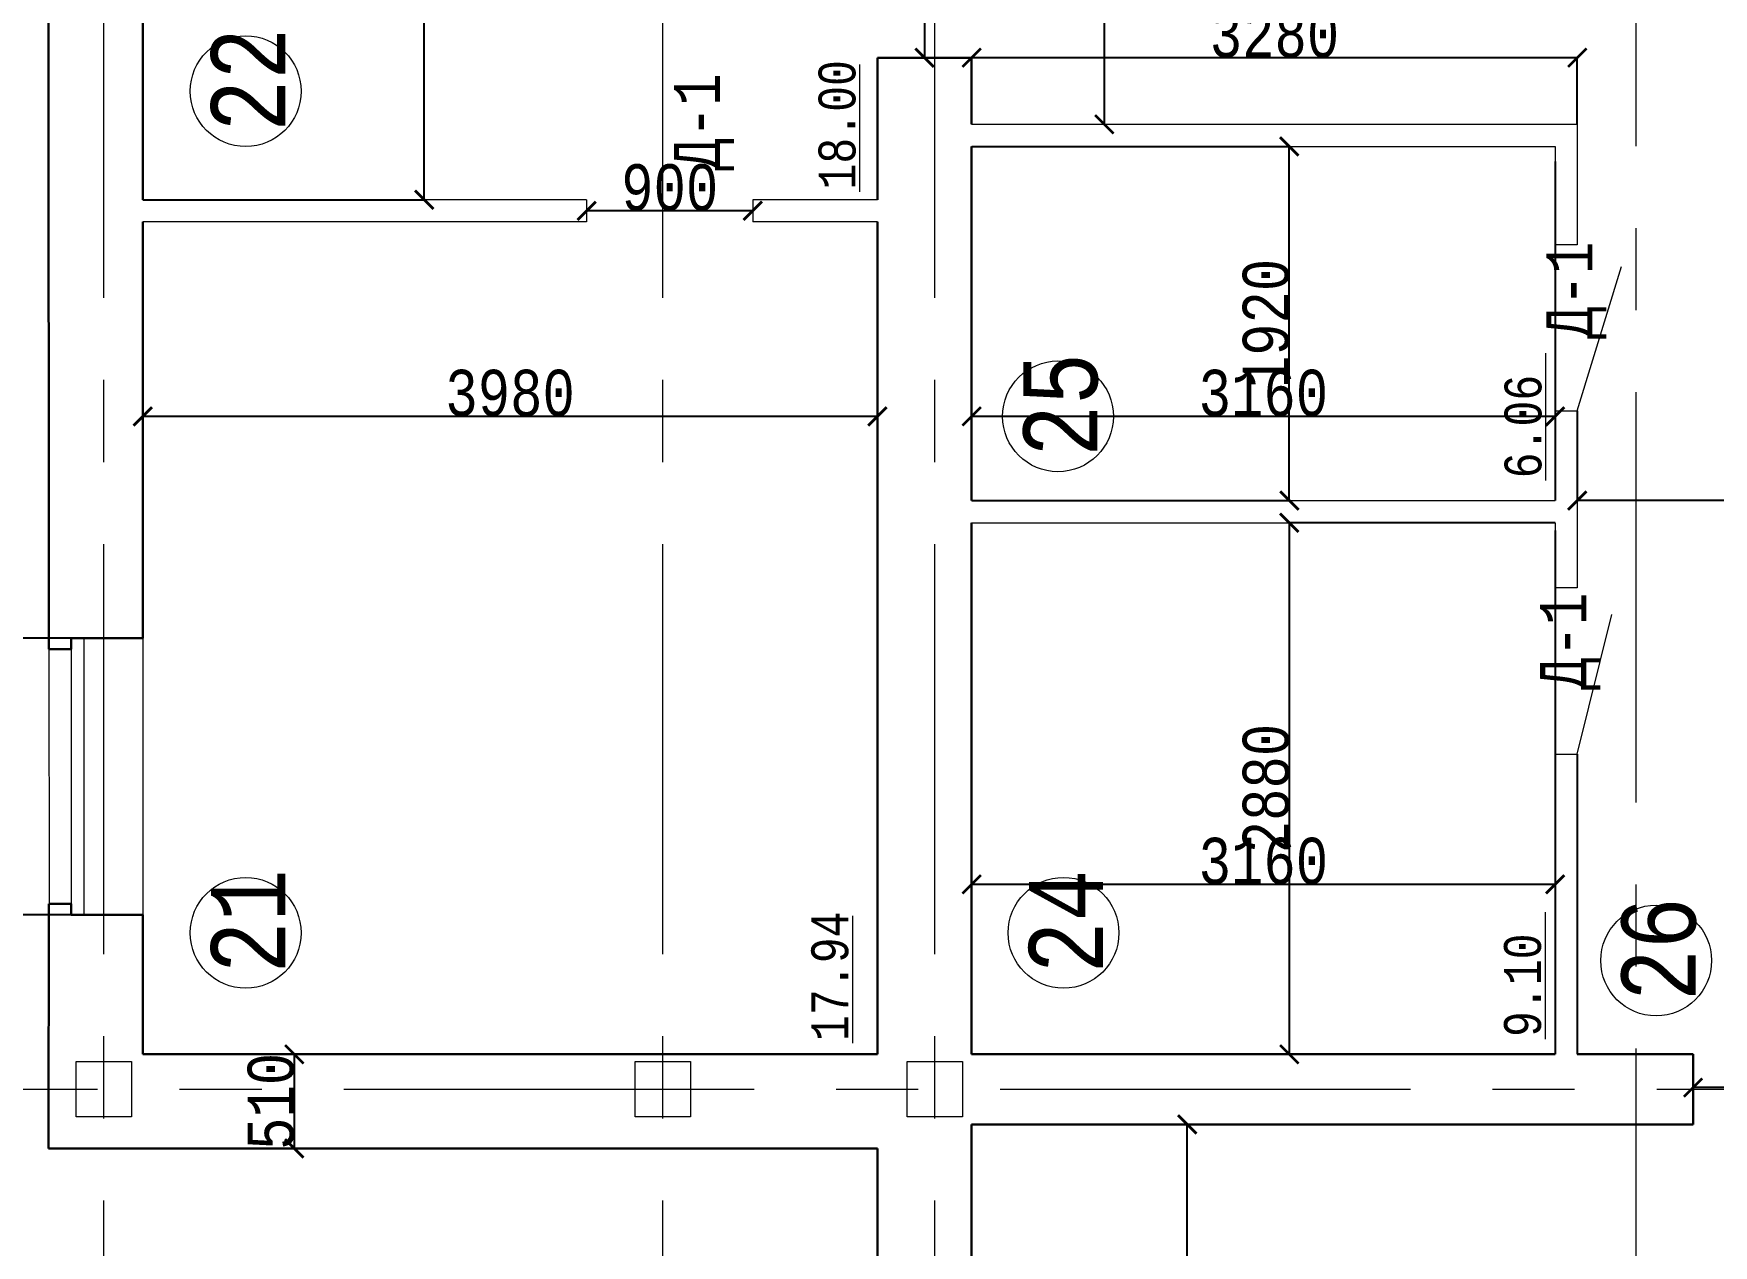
# Model space of a CAD drawing. Header units: millimetres. Extents: x -689206 to 4969298, y -1019800 to 703299.
# Drawn here: x -173633 to -164533, y -443362 to -436796 of the extents above; entities that cross this region are included whole.
import ezdxf

# ---------------------------------------------------------------- set-up
doc = ezdxf.new("R2010")
doc.units = ezdxf.units.MM
doc.linetypes.add('JIS_02_4.0', pattern=[5.5, 4, -1.5])
doc.linetypes.add('осеваяX2', pattern=[101.6, 63.5, -12.7, 12.7, -12.7])
for name, color, linetype, lineweight in [('несущие', 7, 'Continuous', 30), ('ПЕРЕГОРОДКИ', 252, 'Continuous', 9), ('РАЗМЕРЫ', 7, 'Continuous', 9), ('сваи', 7, 'JIS_02_4.0', 30), ('стены', 7, 'Continuous', 20)]:
    doc.layers.add(name, color=color, linetype=linetype, lineweight=lineweight)
doc.layers.add('четотам', color=7, linetype='Continuous')
doc.styles.add('Аннотативный', font='isocteur.ttf', dxfattribs={"width": 0.7, "height": 250})
doc.dimstyles.new('Аннотативный', dxfattribs={"dimscale": 0, "dimtxt": 250, "dimasz": 100, "dimexe": 1.25, "dimexo": 0.625, "dimtad": 1, "dimdec": 0, "dimtxsty": 'Аннотативный', "dimblk": 'ARCHTICK', "dimcen": 2.5, "dimadec": 0, "dimazin": 0, "dimtfac": 1, "dimtdec": 0, "dimtmove": 0, "dimatfit": 3, "dimfxl": 1, "dimarcsym": 0})

# ---------------------------------------------------------------- blocks, each defined once
blk = doc.blocks.new('_ArchTick')
at = {"color": 0, "linetype": 'ByBlock', "const_width": 0.15}
blk.add_lwpolyline([(-0.5, -0.5), (0.5, 0.5)], dxfattribs=at)
blk = doc.blocks.new('*D2983')
at = {"layer": 'Defpoints', "color": 0, "lineweight": 30, "transparency": 16777216}
for p in [(-165390.6, -439446.2), (-166830.6, -442326.2), (-165390.6, -442326.2)]:
    blk.add_point(p, dxfattribs=at)
at = {"layer": 'стены', "color": 0, "lineweight": -2, "transparency": 16777216}
for p, q in [((-165391.3, -439446.2), (-166831.9, -439446.2)), ((-166830.6, -439446.2), (-166830.6, -442326.2)), ((-165391.3, -442326.2), (-166831.9, -442326.2))]:
    blk.add_line(p, q, dxfattribs=at)
at = {"layer": 'стены', "color": 0, "lineweight": -2, "transparency": 16777216, "xscale": 100, "yscale": 100, "zscale": 100}
for p, rotation in [((-166830.6, -439446.2), 90), ((-166830.6, -442326.2), 270)]:
    blk.add_blockref('_ArchTick', p, dxfattribs=dict(at, rotation=rotation))
at = {"layer": 'стены', "color": 0, "lineweight": 5, "transparency": 16777216, "insert": (-166956.2, -440886.2), "char_height": 250, "attachment_point": 5, "rotation": 90, "style": 'Аннотативный'}
blk.add_mtext('2880', dxfattribs=at)
blk = doc.blocks.new('*D2991')
at = {"layer": 'Defpoints', "color": 0, "lineweight": 30, "transparency": 16777216}
for p in [(-160543.4, -439309.3), (-165270.6, -439326.2), (-165270.6, -439326.2)]:
    blk.add_point(p, dxfattribs=at)
at = {"layer": 'стены', "color": 0, "lineweight": -2, "transparency": 16777216}
for p, q in [((-160543.4, -439310), (-160543.4, -439327.5)), ((-165270.6, -439325.6), (-165270.6, -439325)), ((-160543.4, -439326.2), (-165270.6, -439326.2))]:
    blk.add_line(p, q, dxfattribs=at)
at = {"layer": 'стены', "color": 0, "lineweight": -2, "transparency": 16777216, "xscale": 100, "yscale": 100, "zscale": 100, "rotation": 180}
blk.add_blockref('_ArchTick', (-165270.6, -439326.2), dxfattribs=at)
at = {"layer": 'стены', "color": 0, "lineweight": -2, "transparency": 16777216, "xscale": 100, "yscale": 100, "zscale": 100}
blk.add_blockref('_ArchTick', (-160543.4, -439326.2), dxfattribs=at)
at = {"layer": 'стены', "color": 0, "lineweight": 5, "transparency": 16777216, "insert": (-162907, -439200.6), "char_height": 250, "attachment_point": 5, "style": 'Аннотативный'}
blk.add_mtext('4730', dxfattribs=at)
blk = doc.blocks.new('*D2993')
at = {"layer": 'Defpoints', "color": 0, "lineweight": 30, "transparency": 16777216}
for p in [(-164643.4, -442506.4), (-164643.4, -442516.2), (-163743.4, -442516.2)]:
    blk.add_point(p, dxfattribs=at)
at = {"layer": 'стены', "color": 0, "lineweight": -2, "transparency": 16777216}
for p, q in [((-164643.4, -442515.6), (-164643.4, -442505.1)), ((-163743.4, -442506.4), (-164643.4, -442506.4)), ((-163743.4, -442515.6), (-163743.4, -442505.1))]:
    blk.add_line(p, q, dxfattribs=at)
at = {"layer": 'стены', "color": 0, "lineweight": -2, "transparency": 16777216, "xscale": 100, "yscale": 100, "zscale": 100, "rotation": 180}
blk.add_blockref('_ArchTick', (-164643.4, -442506.4), dxfattribs=at)
at = {"layer": 'стены', "color": 0, "lineweight": -2, "transparency": 16777216, "xscale": 100, "yscale": 100, "zscale": 100}
blk.add_blockref('_ArchTick', (-163743.4, -442506.4), dxfattribs=at)
at = {"layer": 'стены', "color": 0, "lineweight": 5, "transparency": 16777216, "insert": (-164193.4, -442380.8), "char_height": 250, "attachment_point": 5, "style": 'Аннотативный'}
blk.add_mtext('900', dxfattribs=at)
blk = doc.blocks.new('*D2994')
at = {"layer": 'Defpoints', "color": 0, "lineweight": 30, "transparency": 16777216}
for p in [(-172220.4, -442326.3), (-172220.4, -442836.3), (-172220.4, -442836.3)]:
    blk.add_point(p, dxfattribs=at)
at = {"layer": 'стены', "color": 0, "lineweight": -2, "transparency": 16777216}
for p, q in [((-172221.1, -442326.3), (-172221.7, -442326.3)), ((-172220.4, -442326.3), (-172220.4, -442836.3)), ((-172221.1, -442836.3), (-172221.7, -442836.3))]:
    blk.add_line(p, q, dxfattribs=at)
at = {"layer": 'стены', "color": 0, "lineweight": -2, "transparency": 16777216, "xscale": 100, "yscale": 100, "zscale": 100}
for p, rotation in [((-172220.4, -442326.3), 90), ((-172220.4, -442836.3), 270)]:
    blk.add_blockref('_ArchTick', p, dxfattribs=dict(at, rotation=rotation))
at = {"layer": 'стены', "color": 0, "lineweight": 25, "transparency": 16777216, "insert": (-172346.1, -442581.3), "char_height": 250, "attachment_point": 5, "rotation": 90, "style": 'Аннотативный'}
blk.add_mtext('510', dxfattribs=at)
blk = doc.blocks.new('*D3138')
at = {"layer": 'Defpoints', "color": 0, "linetype": 'ByBlock', "lineweight": 30, "transparency": 16777216}
for p in [(-173041.4, -437816.3), (-169061.4, -437816.3), (-173041.4, -438869.9)]:
    blk.add_point(p, dxfattribs=at)
at = {"layer": 'РАЗМЕРЫ', "color": 0, "linetype": 'ByBlock', "lineweight": -2, "transparency": 16777216}
for p, q in [((-173041.4, -437817), (-173041.4, -438871.1)), ((-169061.4, -437817), (-169061.4, -438871.1)), ((-169061.4, -438869.9), (-173041.4, -438869.9))]:
    blk.add_line(p, q, dxfattribs=at)
at = {"layer": 'РАЗМЕРЫ', "color": 0, "linetype": 'ByBlock', "lineweight": -2, "transparency": 16777216, "xscale": 100, "yscale": 100, "zscale": 100, "rotation": 180}
blk.add_blockref('_ArchTick', (-173041.4, -438869.9), dxfattribs=at)
at = {"layer": 'РАЗМЕРЫ', "color": 0, "linetype": 'ByBlock', "lineweight": -2, "transparency": 16777216, "xscale": 100, "yscale": 100, "zscale": 100}
blk.add_blockref('_ArchTick', (-169061.4, -438869.9), dxfattribs=at)
at = {"layer": 'РАЗМЕРЫ', "color": 0, "linetype": 'ByBlock', "lineweight": 9, "transparency": 16777216, "insert": (-171051.4, -438744.2), "char_height": 250, "attachment_point": 5, "style": 'Аннотативный'}
blk.add_mtext('3980', dxfattribs=at)
blk = doc.blocks.new('*D3139')
at = {"layer": 'Defpoints', "color": 0, "linetype": 'ByBlock', "lineweight": 30, "transparency": 16777216}
for p in [(-173041.4, -433173.4), (-171516.3, -433173.4), (-173041.4, -437696.3)]:
    blk.add_point(p, dxfattribs=at)
at = {"layer": 'РАЗМЕРЫ', "color": 0, "linetype": 'ByBlock', "lineweight": -2, "transparency": 16777216}
for p, q in [((-173040.8, -433173.4), (-171515, -433173.4)), ((-171516.3, -437696.3), (-171516.3, -433173.4)), ((-173040.8, -437696.3), (-171515, -437696.3))]:
    blk.add_line(p, q, dxfattribs=at)
at = {"layer": 'РАЗМЕРЫ', "color": 0, "linetype": 'ByBlock', "lineweight": -2, "transparency": 16777216, "xscale": 100, "yscale": 100, "zscale": 100}
for p, rotation in [((-171516.3, -433173.4), 90), ((-171516.3, -437696.3), 270)]:
    blk.add_blockref('_ArchTick', p, dxfattribs=dict(at, rotation=rotation))
at = {"layer": 'РАЗМЕРЫ', "color": 0, "linetype": 'ByBlock', "lineweight": 5, "transparency": 16777216, "insert": (-171641.9, -435434.8), "char_height": 250, "attachment_point": 5, "rotation": 90, "style": 'Аннотативный'}
blk.add_mtext('4520', dxfattribs=at)
blk = doc.blocks.new('*D3143')
at = {"layer": 'Defpoints', "color": 0, "linetype": 'ByBlock', "lineweight": 30, "transparency": 16777216}
for p in [(-168751.4, -436026.9), (-168806.4, -436926.9), (-168751.4, -436926.9)]:
    blk.add_point(p, dxfattribs=at)
at = {"layer": 'РАЗМЕРЫ', "color": 0, "linetype": 'ByBlock', "lineweight": -2, "transparency": 16777216}
for p, q in [((-168752, -436026.9), (-168807.7, -436026.9)), ((-168806.4, -436026.9), (-168806.4, -436926.9)), ((-168752, -436926.9), (-168807.7, -436926.9))]:
    blk.add_line(p, q, dxfattribs=at)
at = {"layer": 'РАЗМЕРЫ', "color": 0, "linetype": 'ByBlock', "lineweight": -2, "transparency": 16777216, "xscale": 100, "yscale": 100, "zscale": 100}
for p, rotation in [((-168806.4, -436026.9), 90), ((-168806.4, -436926.9), 270)]:
    blk.add_blockref('_ArchTick', p, dxfattribs=dict(at, rotation=rotation))
at = {"layer": 'РАЗМЕРЫ', "color": 0, "linetype": 'ByBlock', "lineweight": 5, "transparency": 16777216, "insert": (-168932, -436476.9), "char_height": 250, "attachment_point": 5, "rotation": 90, "style": 'Аннотативный'}
blk.add_mtext('900', dxfattribs=at)
blk = doc.blocks.new('*D3147')
at = {"layer": 'Defpoints', "color": 0, "linetype": 'ByBlock', "lineweight": 30, "transparency": 16777216}
for p in [(-167832.8, -431610.6), (-167832.8, -437287.6), (-167832.8, -437287.6)]:
    blk.add_point(p, dxfattribs=at)
at = {"layer": 'РАЗМЕРЫ', "color": 0, "linetype": 'ByBlock', "lineweight": -2, "transparency": 16777216}
for p, q in [((-167832.8, -431610.6), (-167832.8, -437287.6)), ((-167832.2, -431610.6), (-167831.6, -431610.6)), ((-167833.5, -437287.6), (-167834.1, -437287.6))]:
    blk.add_line(p, q, dxfattribs=at)
at = {"layer": 'РАЗМЕРЫ', "color": 0, "linetype": 'ByBlock', "lineweight": -2, "transparency": 16777216, "xscale": 100, "yscale": 100, "zscale": 100}
for p, rotation in [((-167832.8, -431610.6), 90), ((-167832.8, -437287.6), 270)]:
    blk.add_blockref('_ArchTick', p, dxfattribs=dict(at, rotation=rotation))
at = {"layer": 'РАЗМЕРЫ', "color": 0, "linetype": 'ByBlock', "lineweight": 5, "transparency": 16777216, "insert": (-167958.5, -434449.1), "char_height": 250, "attachment_point": 5, "rotation": 90, "style": 'Аннотативный'}
blk.add_mtext('5680', dxfattribs=at)
blk = doc.blocks.new('*D3149')
at = {"layer": 'Defpoints', "color": 0, "linetype": 'ByBlock', "lineweight": 30, "transparency": 16777216}
for p in [(-168551.4, -436926.9), (-168551.4, -437287.6), (-165270.6, -437287.6)]:
    blk.add_point(p, dxfattribs=at)
at = {"layer": 'РАЗМЕРЫ', "color": 0, "linetype": 'ByBlock', "lineweight": -2, "transparency": 16777216}
for p, q in [((-168551.4, -437287), (-168551.4, -436925.7)), ((-165270.6, -436926.9), (-168551.4, -436926.9)), ((-165270.6, -437287), (-165270.6, -436925.7))]:
    blk.add_line(p, q, dxfattribs=at)
at = {"layer": 'РАЗМЕРЫ', "color": 0, "linetype": 'ByBlock', "lineweight": -2, "transparency": 16777216, "xscale": 100, "yscale": 100, "zscale": 100, "rotation": 180}
blk.add_blockref('_ArchTick', (-168551.4, -436926.9), dxfattribs=at)
at = {"layer": 'РАЗМЕРЫ', "color": 0, "linetype": 'ByBlock', "lineweight": -2, "transparency": 16777216, "xscale": 100, "yscale": 100, "zscale": 100}
blk.add_blockref('_ArchTick', (-165270.6, -436926.9), dxfattribs=at)
at = {"layer": 'РАЗМЕРЫ', "color": 0, "linetype": 'ByBlock', "lineweight": 5, "transparency": 16777216, "insert": (-166911, -436801.3), "char_height": 250, "attachment_point": 5, "style": 'Аннотативный'}
blk.add_mtext('3280', dxfattribs=at)
blk = doc.blocks.new('*D3167')
at = {"layer": 'Defpoints', "color": 0, "linetype": 'ByBlock', "lineweight": 30, "transparency": 16777216}
for p in [(-168551.4, -437407.6), (-166830.6, -437407.6), (-168551.4, -439326.2)]:
    blk.add_point(p, dxfattribs=at)
at = {"layer": 'РАЗМЕРЫ', "color": 0, "linetype": 'ByBlock', "lineweight": -2, "transparency": 16777216}
for p, q in [((-168550.8, -437407.6), (-166829.4, -437407.6)), ((-166830.6, -439326.2), (-166830.6, -437407.6)), ((-168550.8, -439326.2), (-166829.4, -439326.2))]:
    blk.add_line(p, q, dxfattribs=at)
at = {"layer": 'РАЗМЕРЫ', "color": 0, "linetype": 'ByBlock', "lineweight": -2, "transparency": 16777216, "xscale": 100, "yscale": 100, "zscale": 100}
for p, rotation in [((-166830.6, -437407.6), 90), ((-166830.6, -439326.2), 270)]:
    blk.add_blockref('_ArchTick', p, dxfattribs=dict(at, rotation=rotation))
at = {"layer": 'РАЗМЕРЫ', "color": 0, "linetype": 'ByBlock', "lineweight": 5, "transparency": 16777216, "insert": (-166956.2, -438366.9), "char_height": 250, "attachment_point": 5, "rotation": 90, "style": 'Аннотативный'}
blk.add_mtext('1920', dxfattribs=at)
blk = doc.blocks.new('*D3168')
at = {"layer": 'Defpoints', "color": 0, "linetype": 'ByBlock', "lineweight": 30, "transparency": 16777216}
for p in [(-168551.4, -437407.6), (-165390.6, -437488.3), (-168551.4, -438869.9)]:
    blk.add_point(p, dxfattribs=at)
at = {"layer": 'РАЗМЕРЫ', "color": 0, "linetype": 'ByBlock', "lineweight": -2, "transparency": 16777216}
for p, q in [((-168551.4, -437408.2), (-168551.4, -438871.1)), ((-165390.6, -437488.9), (-165390.6, -438871.1)), ((-165390.6, -438869.9), (-168551.4, -438869.9))]:
    blk.add_line(p, q, dxfattribs=at)
at = {"layer": 'РАЗМЕРЫ', "color": 0, "linetype": 'ByBlock', "lineweight": -2, "transparency": 16777216, "xscale": 100, "yscale": 100, "zscale": 100, "rotation": 180}
blk.add_blockref('_ArchTick', (-168551.4, -438869.9), dxfattribs=at)
at = {"layer": 'РАЗМЕРЫ', "color": 0, "linetype": 'ByBlock', "lineweight": -2, "transparency": 16777216, "xscale": 100, "yscale": 100, "zscale": 100}
blk.add_blockref('_ArchTick', (-165390.6, -438869.9), dxfattribs=at)
at = {"layer": 'РАЗМЕРЫ', "color": 0, "linetype": 'ByBlock', "lineweight": 5, "transparency": 16777216, "insert": (-166971, -438744.2), "char_height": 250, "attachment_point": 5, "style": 'Аннотативный'}
blk.add_mtext('3160', dxfattribs=at)
blk = doc.blocks.new('*D3169')
at = {"layer": 'Defpoints', "color": 0, "linetype": 'ByBlock', "lineweight": 30, "transparency": 16777216}
for p in [(-168551.4, -439446.2), (-165390.6, -439488.3), (-168551.4, -441405.4)]:
    blk.add_point(p, dxfattribs=at)
at = {"layer": 'РАЗМЕРЫ', "color": 0, "linetype": 'ByBlock', "lineweight": -2, "transparency": 16777216}
for p, q in [((-168551.4, -439446.9), (-168551.4, -441406.6)), ((-165390.6, -439488.9), (-165390.6, -441406.6)), ((-165390.6, -441405.4), (-168551.4, -441405.4))]:
    blk.add_line(p, q, dxfattribs=at)
at = {"layer": 'РАЗМЕРЫ', "color": 0, "linetype": 'ByBlock', "lineweight": -2, "transparency": 16777216, "xscale": 100, "yscale": 100, "zscale": 100, "rotation": 180}
blk.add_blockref('_ArchTick', (-168551.4, -441405.4), dxfattribs=at)
at = {"layer": 'РАЗМЕРЫ', "color": 0, "linetype": 'ByBlock', "lineweight": -2, "transparency": 16777216, "xscale": 100, "yscale": 100, "zscale": 100}
blk.add_blockref('_ArchTick', (-165390.6, -441405.4), dxfattribs=at)
at = {"layer": 'РАЗМЕРЫ', "color": 0, "linetype": 'ByBlock', "lineweight": 5, "transparency": 16777216, "insert": (-166971, -441279.8), "char_height": 250, "attachment_point": 5, "style": 'Аннотативный'}
blk.add_mtext('3160', dxfattribs=at)
blk = doc.blocks.new('*D3104')
at = {"layer": 'Defpoints', "color": 0, "lineweight": 30, "ltscale": 150, "transparency": 16777216}
for p in [(-168551.4, -442706.3), (-167383.7, -442706.3), (-168551.4, -446306.6)]:
    blk.add_point(p, dxfattribs=at)
at = {"layer": 'РАЗМЕРЫ', "color": 0, "lineweight": -2, "ltscale": 150, "transparency": 16777216}
for p, q in [((-168550.8, -442706.3), (-167382.5, -442706.3)), ((-167383.7, -446306.6), (-167383.7, -442706.3)), ((-168550.8, -446306.6), (-167382.5, -446306.6))]:
    blk.add_line(p, q, dxfattribs=at)
at = {"layer": 'РАЗМЕРЫ', "color": 0, "lineweight": -2, "ltscale": 150, "transparency": 16777216, "xscale": 100, "yscale": 100, "zscale": 100}
for p, rotation in [((-167383.7, -442706.3), 90), ((-167383.7, -446306.6), 270)]:
    blk.add_blockref('_ArchTick', p, dxfattribs=dict(at, rotation=rotation))
at = {"layer": 'РАЗМЕРЫ', "color": 0, "lineweight": 5, "ltscale": 150, "transparency": 16777216, "insert": (-167509.4, -444506.4), "char_height": 250, "attachment_point": 5, "rotation": 90, "style": 'Аннотативный'}
blk.add_mtext('3600', dxfattribs=at)
blk = doc.blocks.new('*D3105')
at = {"layer": 'Defpoints', "color": 0, "lineweight": 30, "transparency": 16777216}
for p in [(-174316.6, -440071.3), (-173429.4, -440071.3), (-173429.4, -441571.3)]:
    blk.add_point(p, dxfattribs=at)
at = {"layer": 'стены', "color": 0, "lineweight": -2, "transparency": 16777216}
for p, q in [((-173430, -440071.3), (-174317.9, -440071.3)), ((-174316.6, -441571.3), (-174316.6, -440071.3)), ((-173430, -441571.3), (-174317.9, -441571.3))]:
    blk.add_line(p, q, dxfattribs=at)
at = {"layer": 'стены', "color": 0, "lineweight": -2, "transparency": 16777216, "xscale": 100, "yscale": 100, "zscale": 100}
for p, rotation in [((-174316.6, -440071.3), 90), ((-174316.6, -441571.3), 270)]:
    blk.add_blockref('_ArchTick', p, dxfattribs=dict(at, rotation=rotation))
at = {"layer": 'стены', "color": 0, "lineweight": 5, "transparency": 16777216, "insert": (-174442.3, -440821.3), "char_height": 250, "attachment_point": 5, "rotation": 90, "style": 'Аннотативный'}
blk.add_mtext('1500', dxfattribs=at)
blk = doc.blocks.new('*D3197')
at = {"layer": 'Defpoints', "color": 0, "linetype": 'ByBlock', "lineweight": 30, "ltscale": 35, "transparency": 16777216}
for p in [(-170636.8, -437756.3), (-170636.8, -437756.3), (-169736.8, -437756.3)]:
    blk.add_point(p, dxfattribs=at)
at = {"layer": 'сваи', "color": 0, "linetype": 'ByBlock', "lineweight": -2, "ltscale": 35, "transparency": 16777216}
for p, q in [((-170636.8, -437755.7), (-170636.8, -437755.1)), ((-169736.8, -437756.3), (-170636.8, -437756.3)), ((-169736.8, -437755.7), (-169736.8, -437755.1))]:
    blk.add_line(p, q, dxfattribs=at)
at = {"layer": 'сваи', "color": 0, "linetype": 'ByBlock', "lineweight": -2, "ltscale": 35, "transparency": 16777216, "xscale": 100, "yscale": 100, "zscale": 100, "rotation": 180}
blk.add_blockref('_ArchTick', (-170636.8, -437756.3), dxfattribs=at)
at = {"layer": 'сваи', "color": 0, "linetype": 'ByBlock', "lineweight": -2, "ltscale": 35, "transparency": 16777216, "xscale": 100, "yscale": 100, "zscale": 100}
blk.add_blockref('_ArchTick', (-169736.8, -437756.3), dxfattribs=at)
at = {"layer": 'сваи', "color": 0, "linetype": 'ByBlock', "lineweight": 5, "ltscale": 35, "transparency": 16777216, "insert": (-170186.8, -437630.7), "char_height": 250, "attachment_point": 5, "style": 'Аннотативный'}
blk.add_mtext('900', dxfattribs=at)

msp = doc.modelspace()

# ---------------------------------------------------------------- linework, layer by layer
at = {"layer": 'несущие', "color": 0}
for p, q in [((-173551.4, -436008.3), (-173549.4, -440131.3)), ((-173041.4, -437696.3), (-173041.4, -436068.3)), ((-169061.4, -436926.9), (-169061.4, -437696.3)), ((-168551.4, -436926.9), (-169061.4, -436926.9)), ((-168551.4, -436926.9), (-168551.4, -437287.6)), ((-168551.4, -437407.6), (-168551.4, -439326.2)), ((-173041.4, -440071.3), (-173041.4, -437816.3)), ((-169061.4, -437816.3), (-169061.4, -442326.3)), ((-168551.4, -439446.2), (-168551.4, -442326.2)), ((-173549.4, -441511.3), (-173551.4, -442836.3)), ((-173041.4, -442326.3), (-173041.4, -441571.3)), ((-168270.6, -442706.3), (-168551.4, -442706.3)), ((-168551.4, -442706.3), (-168551.4, -443622.1)), ((-173551.4, -442836.3), (-173041.4, -442836.3)), ((-172730.4, -442836.3), (-173251.4, -442836.3)), ((-169061.4, -442836.1), (-169061.4, -443682.1)), ((-169061.4, -442836.2), (-169061.4, -443682.1)), ((-168551.4, -442836.1), (-168551.4, -443622.1))]:
    msp.add_line(p, q, dxfattribs=at)
at = {"layer": 'ПЕРЕГОРОДКИ', "linetype": 'ByBlock', "lineweight": 15, "ltscale": 35}
for p, q in [((-173041.4, -440071.3), (-173041.4, -441571.3)), ((-173549.4, -440131.3), (-173548.7, -441511.3))]:
    msp.add_line(p, q, dxfattribs=at)
at = {"layer": 'РАЗМЕРЫ', "linetype": 'осеваяX2', "lineweight": 5, "ltscale": 35}
msp.add_line((-164953.4, -424515.6), (-164953.4, -491568.3), dxfattribs=at)
at = {"layer": 'РАЗМЕРЫ'}
for p, q in [((-169156.5, -437652.8), (-169156.5, -436963.5)), ((-165440.7, -439217.5), (-165440.7, -438528.2)), ((-169195.7, -442265.7), (-169195.7, -441576.5)), ((-165443.4, -442244.5), (-165443.4, -441555.3))]:
    msp.add_line(p, q, dxfattribs=at)
at = {"layer": 'сваи', "linetype": 'ByBlock', "lineweight": 13, "ltscale": 35}
for p, q in [((-170636.8, -437696.3), (-170636.8, -437816.3)), ((-169736.8, -437696.3), (-169736.8, -437816.3))]:
    msp.add_line(p, q, dxfattribs=at)
at = {"layer": 'стены', "linetype": 'осеваяX2', "lineweight": 5, "ltscale": 35}
for p, q in [((-173251.4, -491568.3), (-173251.4, -424515.6)), ((-170224, -491568.3), (-170224, -424515.6)), ((-168751.4, -491568.3), (-168751.4, -424515.6)), ((-182620.4, -442515.6), (-132779.1, -442515.6))]:
    msp.add_line(p, q, dxfattribs=at)
at = {"layer": 'стены', "lineweight": 13}
for p, q in [((-168551.4, -437287.6), (-165270.6, -437287.6)), ((-165270.6, -437287.6), (-165270.6, -437940.7)), ((-168551.4, -437407.6), (-165390.6, -437407.6)), ((-165390.6, -437407.6), (-165390.6, -437940.7)), ((-170636.8, -437696.3), (-173041.4, -437696.3)), ((-169061.4, -437696.3), (-169736.8, -437696.3)), ((-170636.8, -437816.3), (-173041.4, -437816.3)), ((-169061.4, -437816.3), (-169736.8, -437816.3)), ((-165270.6, -437940.7), (-165390.6, -437940.7)), ((-165390.6, -438840.7), (-165270.6, -438840.7)), ((-168551.4, -439326.2), (-165390.6, -439326.2)), ((-165270.6, -439326.2), (-165270.6, -439799.4)), ((-168551.4, -439446.2), (-165390.6, -439446.2)), ((-165390.6, -439446.2), (-165390.6, -439799.4)), ((-165270.6, -439799.4), (-165390.6, -439799.4)), ((-173359.4, -441571.3), (-173359.4, -440071.3)), ((-173429.4, -440131.3), (-173429.4, -441571.3)), ((-165390.6, -440699.4), (-165270.6, -440699.4))]:
    msp.add_line(p, q, dxfattribs=at)
at = {"layer": 'стены', "lineweight": 9}
for p, q in [((-165270.6, -438840.7), (-165031.1, -438058.3)), ((-165270.6, -440699.4), (-165083.5, -439942.9))]:
    msp.add_line(p, q, dxfattribs=at)
at = {"layer": 'стены', "lineweight": 25}
for p, q in [((-165390.6, -438840.7), (-165390.6, -439326.2)), ((-165270.6, -438840.7), (-165270.6, -439326.2)), ((-165390.6, -440699.4), (-165390.6, -442326.2)), ((-165270.6, -440699.4), (-165270.6, -442326.2))]:
    msp.add_line(p, q, dxfattribs=at)
at = {"layer": 'стены', "lineweight": 30}
for p, q in [((-173041.4, -440071.3), (-173429.4, -440071.3)), ((-173429.4, -440071.3), (-173429.4, -440131.3)), ((-173429.4, -440131.3), (-173549.4, -440131.3)), ((-173429.4, -441511.3), (-173549.4, -441511.3)), ((-173429.4, -441571.3), (-173429.4, -441511.3)), ((-173041.4, -441571.3), (-173429.4, -441571.3)), ((-169061.4, -442326.3), (-173041.4, -442326.3)), ((-172220.4, -442326.3), (-169061.4, -442326.2)), ((-165390.6, -442326.2), (-168551.4, -442326.2)), ((-165270.6, -442326.2), (-164643.4, -442326.2)), ((-164643.4, -442326.2), (-164643.4, -442706.2)), ((-164643.4, -442706.2), (-168270.6, -442706.3)), ((-172730.4, -442836.3), (-170533.4, -442836.3)), ((-170533.4, -442836.3), (-169061.4, -442836.2))]:
    msp.add_line(p, q, dxfattribs=at)
at = {"layer": 'стены', "color": 152, "lineweight": 25, "true_color": 0x2776bb}
msp.add_line((-173041.4, -441571.3), (-173296.4, -441571.3), dxfattribs=at)
at = {"layer": 'стены', "lineweight": 20}
for points in [[(-173401.4, -442665.6), (-173401.4, -442365.6), (-173101.4, -442365.6), (-173101.4, -442665.6)], [(-170374, -442665.6), (-170374, -442365.6), (-170074, -442365.6), (-170074, -442665.6)], [(-168901.4, -442665.6), (-168901.4, -442365.6), (-168601.4, -442365.6), (-168601.4, -442665.6)]]:
    msp.add_lwpolyline(points, close=True, dxfattribs=at)
at = {"layer": 'четотам', "lineweight": 13}
for centre in [(-172483.7, -437108.3), (-168083.7, -438869.9), (-172483.7, -441668.3), (-168053.7, -441668.3), (-164843.7, -441818.3)]:
    msp.add_circle(centre, 300, dxfattribs=at)

# ---------------------------------------------------------------- texts
at = {"layer": 'РАЗМЕРЫ', "lineweight": 13, "ltscale": 150, "char_height": 401.1, "width": 1460, "attachment_point": 1, "rotation": 90, "style": 'Аннотативный'}
for s, insert in [('22', (-172670.9, -437328)), ('25', (-168270.9, -439089.6)), ('21', (-172670.9, -441888)), ('24', (-168240.9, -441888)), ('26', (-165030.9, -442038))]:
    msp.add_mtext(s, dxfattribs=dict(at, insert=insert))
at = {"layer": 'РАЗМЕРЫ', "lineweight": 20, "ltscale": 150, "char_height": 250, "width": 922.913, "attachment_point": 1, "rotation": 90, "style": 'Аннотативный'}
for insert in [(-170164.3, -437538.3), (-165438.3, -438449.5), (-165472.1, -440351.6)]:
    msp.add_mtext('Д-1', dxfattribs=dict(at, insert=insert))
at = {"layer": 'РАЗМЕРЫ', "char_height": 200, "width": 656.117, "attachment_point": 1, "rotation": 90, "style": 'Аннотативный'}
for s, insert in [('18.00', (-169380.6, -437641.1)), ('6.06', (-165664.8, -439205.8)), ('17.94', (-169419.7, -442254)), ('9.10', (-165667.4, -442232.8))]:
    msp.add_mtext(s, dxfattribs=dict(at, insert=insert))

# ---------------------------------------------------------------- dimensions: what is measured, and where the dimension line sits
at = {"layer": 'РАЗМЕРЫ', "linetype": 'ByBlock', "lineweight": 5}
for base, p1, p2, angle, text, picture, middle in [((-167832.8, -437287.6), (-167832.8, -431610.6), (-167832.8, -437287.6), 90, '5680', '*D3147', (-167958.5, -434449.1)), ((-171516.3, -433173.4), (-173041.4, -437696.3), (-173041.4, -433173.4), 90, '4520', '*D3139', (-171641.9, -435434.8)), ((-168551.4, -436926.9), (-165270.6, -437287.6), (-168551.4, -437287.6), 180, '3280', '*D3149', (-166911, -436801.3)), ((-166830.6, -437407.6), (-168551.4, -439326.2), (-168551.4, -437407.6), 90, '1920', '*D3167', (-166956.2, -438366.9)), ((-168551.4, -438869.9), (-165390.6, -437488.3), (-168551.4, -437407.6), 180, '3160', '*D3168', (-166971, -438744.2)), ((-168551.4, -441405.4), (-165390.6, -439488.3), (-168551.4, -439446.2), 180, '3160', '*D3169', (-166971, -441279.8))]:
    dim = msp.add_linear_dim(base=base, p1=p1, p2=p2, angle=angle, text=text, dimstyle='Аннотативный', dxfattribs=at)
    dim.commit()
    dim.dimension.update_dxf_attribs({"geometry": picture, "text_midpoint": middle})
dim = msp.add_linear_dim(base=(-168806.4, -436926.9), p1=(-168751.4, -436026.9), p2=(-168751.4, -436926.9), angle=90, dimstyle='Аннотативный', dxfattribs=at)
dim.commit()
dim.dimension.update_dxf_attribs({"geometry": '*D3143', "text_midpoint": (-168932, -436476.9)})
at = {"layer": 'РАЗМЕРЫ', "linetype": 'ByBlock', "lineweight": 9}
dim = msp.add_linear_dim(base=(-173041.4, -438869.9), p1=(-169061.4, -437816.3), p2=(-173041.4, -437816.3), angle=180, dimstyle='Аннотативный', dxfattribs=at)
dim.commit()
dim.dimension.update_dxf_attribs({"geometry": '*D3138', "text_midpoint": (-171051.4, -438744.2)})
at = {"layer": 'РАЗМЕРЫ', "lineweight": 5, "ltscale": 150}
dim = msp.add_linear_dim(base=(-167383.7, -442706.3), p1=(-168551.4, -446306.6), p2=(-168551.4, -442706.3), angle=90, dimstyle='Аннотативный', dxfattribs=at)
dim.commit()
dim.dimension.update_dxf_attribs({"geometry": '*D3104', "text_midpoint": (-167509.4, -444506.4)})
at = {"layer": 'сваи', "linetype": 'ByBlock', "lineweight": 5, "ltscale": 35}
dim = msp.add_linear_dim(base=(-170636.8, -437756.3), p1=(-169736.8, -437756.3), p2=(-170636.8, -437756.3), angle=180, dimstyle='Аннотативный', dxfattribs=at)
dim.commit()
dim.dimension.update_dxf_attribs({"geometry": '*D3197', "text_midpoint": (-170186.8, -437630.7)})
at = {"layer": 'стены', "lineweight": 5}
dim = msp.add_linear_dim(base=(-165270.6, -439326.2), p1=(-160543.4, -439309.3), p2=(-165270.6, -439326.2), angle=180, text='4730', dimstyle='Аннотативный', dxfattribs=at)
dim.commit()
dim.dimension.update_dxf_attribs({"geometry": '*D2991', "text_midpoint": (-162907, -439200.6)})
for base, p1, p2, angle, picture, middle in [((-166830.6, -442326.2), (-165390.6, -439446.2), (-165390.6, -442326.2), 90, '*D2983', (-166956.2, -440886.2)), ((-174316.6, -440071.3), (-173429.4, -441571.3), (-173429.4, -440071.3), 90, '*D3105', (-174442.3, -440821.3)), ((-164643.4, -442506.4), (-163743.4, -442516.2), (-164643.4, -442516.2), 180, '*D2993', (-164193.4, -442380.8))]:
    dim = msp.add_linear_dim(base=base, p1=p1, p2=p2, angle=angle, dimstyle='Аннотативный', dxfattribs=at)
    dim.commit()
    dim.dimension.update_dxf_attribs({"geometry": picture, "text_midpoint": middle})
at = {"layer": 'стены', "lineweight": 25}
dim = msp.add_linear_dim(base=(-172220.4, -442836.3), p1=(-172220.4, -442326.3), p2=(-172220.4, -442836.3), angle=90, dimstyle='Аннотативный', dxfattribs=at)
dim.commit()
dim.dimension.update_dxf_attribs({"geometry": '*D2994', "text_midpoint": (-172346.1, -442581.3)})

doc.saveas('drawing.dxf')
